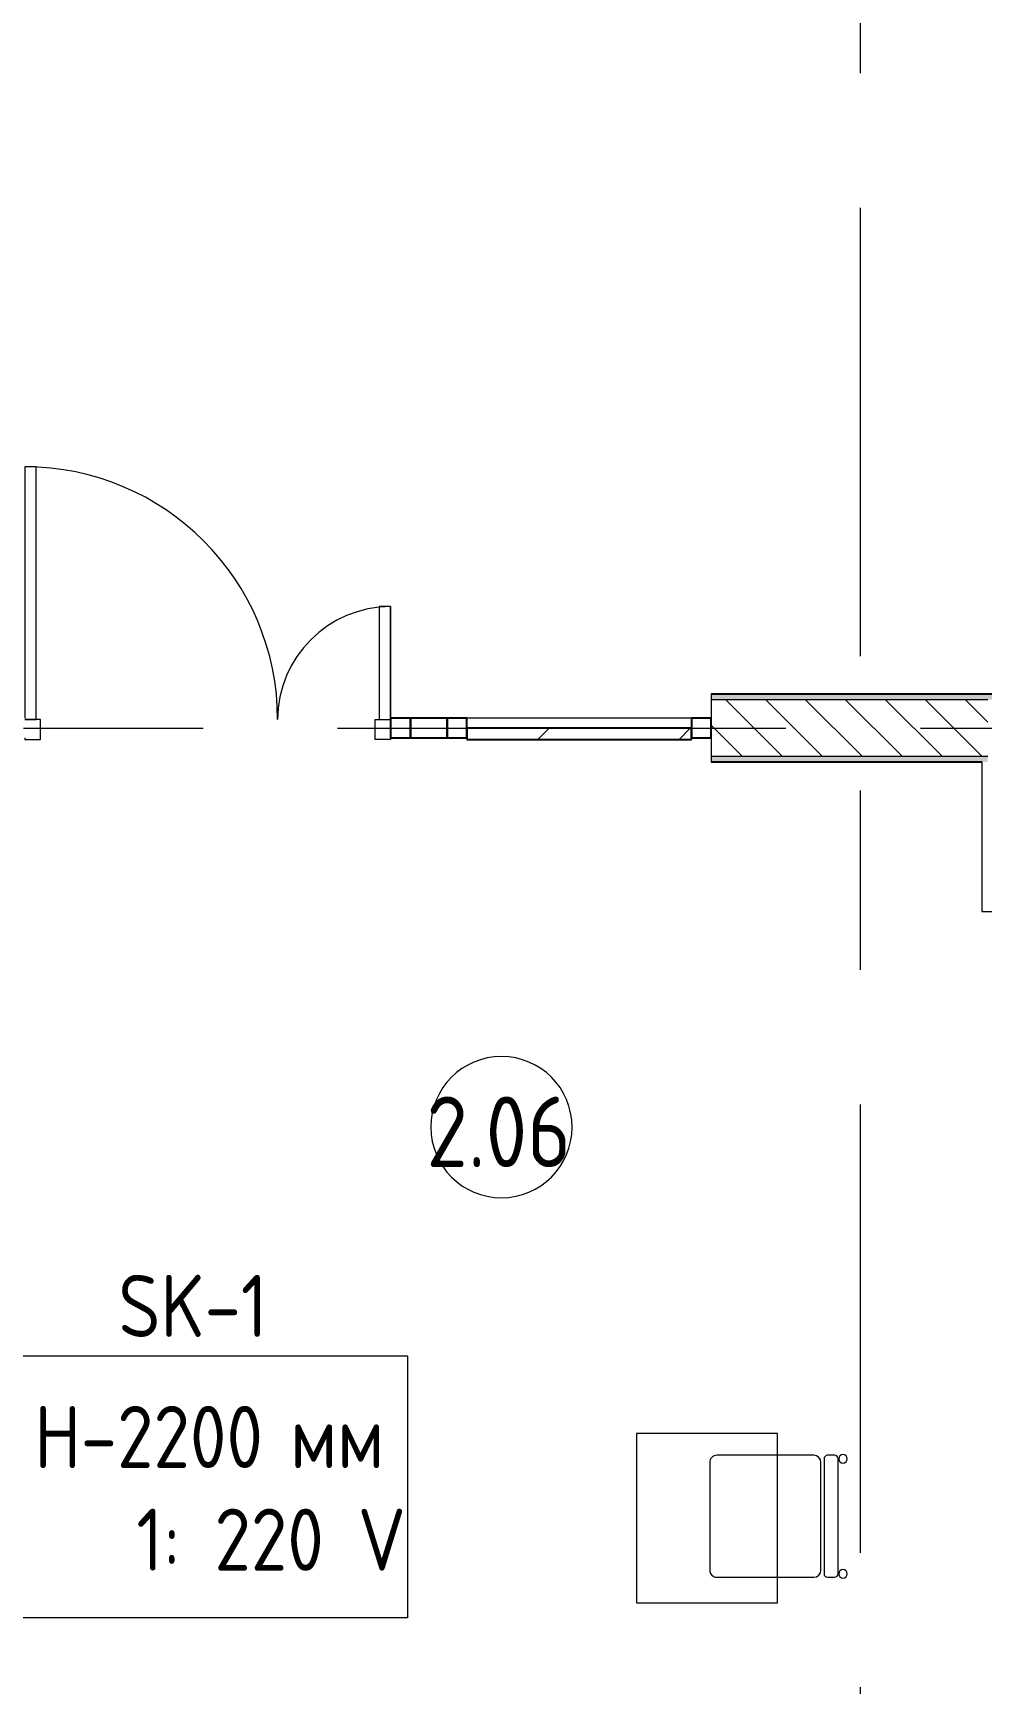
# Model space of a CAD drawing. Header units: millimetres. Extents: x 35147 to 231677, y -8553 to 29000.
# Drawn here: x 57530 to 60889, y 4415 to 10261 of the extents above; entities that cross this region are included whole.
import ezdxf

# ---------------------------------------------------------------- set-up
doc = ezdxf.new("R2010")
doc.units = ezdxf.units.MM
doc.linetypes.add('Осевая', pattern=[3175, 635, -476.25, 1587.5, -476.25])
for name, color, linetype, lineweight in [('A-AREA-IDEN', 7, 'Continuous', 9), ('A-DETL-GENF', 7, 'Continuous', 9), ('A-DOOR', 7, 'Continuous', 9), ('A-GLAZ-CURT', 7, 'Continuous', 9), ('A-GLAZ-CURT-1', 7, 'Continuous', 25), ('A-GLAZ-CWMG', 7, 'Continuous', 9), ('A-GLAZ-CWMG-1', 7, 'Continuous', 25), ('A-WALL', 7, 'Continuous', 9), ('E-ELEC-FIXT-IDEN', 7, 'Continuous', 9), ('I-WALL', 7, 'Continuous', 9), ('Оси-2', 7, 'Осевая', 9)]:
    doc.layers.add(name, color=color, linetype=linetype, lineweight=lineweight)
for name, color, linetype, lineweight, true_color in [('A-WALL-1', 7, 'Continuous', 9, 0x3c3c3c), ('A-WALL-FNSH-1', 7, 'Continuous', 9, 0x3c3c3c), ('I-FURN-1', 7, 'Continuous', 9, 0xf0f0f0)]:
    doc.layers.add(name, color=color, linetype=linetype, lineweight=lineweight, true_color=true_color)
doc.styles.add('GOST Common', font='GOST_Common.ttf', dxfattribs={"width": 0.9, "height": 220})
doc.styles.add('GOST Common_1', font='GOST_Common.ttf', dxfattribs={"width": 0.9, "height": 250})
pattern_1 = [(0, (0, 0), (121.92, 30.48), [10.058, -81.382, 10.058, -81.382, -487.68]), (0, (0, 0), (121.92, 30.48), [-182.88, 10.058, -172.822, 10.058, -81.382, -213.36]), (0, (0, 0), (121.92, 30.48), [-457.2, 10.058, -50.902, 10.058, -142.342]), (120, (45.72, 15.24), (-87.356454, 90.345817), [10.058, -81.382, 10.058, -81.382, -487.68]), (120, (45.72, 15.24), (-87.356454, 90.345817), [-182.88, 10.058, -172.822, 10.058, -81.382, -213.36]), (120, (45.72, 15.24), (-87.356454, 90.345817), [-457.2, 10.058, -50.902, 10.058, -142.342]), (240, (60.96, 76.2), (-34.563546, -120.825817), [10.058, -81.382, 10.058, -81.382, -487.68]), (240, (60.96, 76.2), (-34.563546, -120.825817), [-182.88, 10.058, -172.822, 10.058, -81.382, -213.36]), (240, (60.96, 76.2), (-34.563546, -120.825817), [-457.2, 10.058, -50.902, 10.058, -142.342])]

# ---------------------------------------------------------------- blocks, each defined once
blk = doc.blocks.new('Стол базовый прямоугольный - 1_7а-25476368-План размещения напольных электротехнических лючков и розеток 2 этажа в осях 12-23')
at = {"layer": 'I-FURN-1'}
for p, q in [((250, 300), (-250, 300)), ((-250, 300), (-250, -300)), ((250, -300), (250, 300)), ((-250, -300), (250, -300))]:
    blk.add_line(p, q, dxfattribs=at)
blk = doc.blocks.new('Стул Breuer - 1_9а-V122-План размещения напольных электротехнических лючков и розеток 2 этажа в осях 12-23')
at = {"layer": 'I-FURN-1'}
for p, q in [((190.5, 241.3), (-190.5, 241.3)), ((-215.9, 215.9), (-215.9, 1)), ((215.9, 1), (215.9, 215.9)), ((-215.9, 1), (-215.9, -127)), ((215.9, -127), (215.9, 1)), ((203.2, -163.5), (-203.2, -163.5)), ((-190.5, -152.4), (190.5, -152.4)), ((-215.9, -176.2), (-215.9, -200.8)), ((-203.2, -213.5), (203.2, -213.5)), ((215.9, -200.8), (215.9, -176.2))]:
    blk.add_line(p, q, dxfattribs=at)
for centre, radius, start, end in [((-190.5, 215.9), 25.4, 90, 150), ((190.5, 215.9), 25.4, 45, 90), ((190.5, 215.9), 25.4, 0, 45), ((-190.5, 215.9), 25.4, 150, 180), ((-190.5, -127), 25.4, 180, 270), ((-203.2, -176.2), 12.7, 90, 180), ((190.5, -127), 25.4, 270, 360), ((203.2, -176.2), 12.7, 360, 90), ((-203.5, -230.6), 15.1, 360, 180), ((-203.5, -230.6), 15.1, 180, 360), ((-203.2, -200.8), 12.7, 180, 270), ((203.7, -230.6), 15.1, 360, 180), ((203.7, -230.6), 15.1, 180, 360), ((203.2, -200.8), 12.7, 270, 360)]:
    blk.add_arc(centre, radius, start, end, dxfattribs=at)
blk = doc.blocks.new('Прямоугольный импост - 50 x 70 мм-31700031-План размещения напольных электротехнических лючков и розеток 2 этажа в осях 12-23')
at = {"layer": 'A-GLAZ-CWMG-1'}
for p, q in [((-70, 35), (0, 35)), ((-70, -35), (-70, 35)), ((0, 35), (0, -35)), ((0, -35), (-70, -35))]:
    blk.add_line(p, q, dxfattribs=at)
blk = doc.blocks.new('Дверь_Витражная_остекление_ - ДВН_ДАО_Главный вход_1200 в свету-31742133-План размещения напольных электротехнических лючков и розеток 2 этажа в осях 12-23')
at = {"layer": 'A-DETL-GENF'}
for p, q in [((-607.5, 925), (-647.5, 925)), ((-647.5, 925), (-647.5, 35)), ((-607.5, 30), (-607.5, 925)), ((647.5, 430), (607.5, 430)), ((607.5, 430), (607.5, 30)), ((647.5, 35), (647.5, 430)), ((-647.5, 30), (-607.5, 30)), ((-592.5, 30), (-647.5, 30)), ((-592.5, -40), (-592.5, 30)), ((592.5, -40), (592.5, 30)), ((592.5, 30), (647.5, 30)), ((607.5, 30), (647.5, 30)), ((-647.5, -35), (-647.5, -40)), ((-647.5, -40), (-592.5, -40)), ((647.5, -40), (592.5, -40)), ((647.5, -35), (647.5, -40))]:
    blk.add_line(p, q, dxfattribs=at)
at = {"layer": 'A-DOOR'}
for p, q in [((-647.5, 925), (-647.5, 35)), ((647.5, 430), (647.5, 35))]:
    blk.add_line(p, q, dxfattribs=at)
for centre, radius, start, end in [((-647.5, 30), 895, 360, 90), ((647.5, 30), 400, 90, 180)]:
    blk.add_arc(centre, radius, start, end, dxfattribs=at)
blk = doc.blocks.new('Системная панель - Стемалит - 40мм-32257327-План размещения напольных электротехнических лючков и розеток 2 этажа в осях 12-23')
at = {"layer": 'A-GLAZ-CURT-1'}
for p, q in [((65, 35), (-65, 35)), ((-65, 35), (-65, -35)), ((65, -35), (65, 35)), ((-65, -35), (65, -35))]:
    blk.add_line(p, q, dxfattribs=at)
blk = doc.blocks.new('Прямоугольный импост - 50 x 70 мм-31687886-План размещения напольных электротехнических лючков и розеток 2 этажа в осях 12-23')
at = {"layer": 'A-GLAZ-CWMG-1'}
for p, q in [((-35, 35), (35, 35)), ((-35, -35), (-35, 35)), ((35, 35), (35, -35)), ((35, -35), (-35, -35))]:
    blk.add_line(p, q, dxfattribs=at)
blk = doc.blocks.new('Системная панель - Стекло - 40мм-V236-План размещения напольных электротехнических лючков и розеток 2 этажа в осях 12-23')
at = {"layer": 'A-GLAZ-CURT'}
h = blk.add_hatch(dxfattribs=at)
h.set_pattern_fill('FP_63', color=256, style=0, pattern_type=2)
h.set_pattern_definition([(45, (-59563.5, -7700), (-282.8427, 282.8427), [200, -600]), (45, (-59763.5, -7800), (-282.8427, 282.8427), [600, -200]), (45, (-59363.5, -7900), (-282.8427, 282.8427), [200, -600])])
h.paths.add_polyline_path([(397.5, -40), (397.5, 0), (-397.5, 0), (-397.5, -40)])
at = {"layer": 'A-GLAZ-CURT-1'}
for p, q in [((397.5, 0), (-397.5, 0)), ((-397.5, 0), (-397.5, -40)), ((397.5, -40), (397.5, 0)), ((-397.5, -40), (397.5, -40))]:
    blk.add_line(p, q, dxfattribs=at)
blk = doc.blocks.new('Прямоугольный импост - 50 x 70 мм-31702100-План размещения напольных электротехнических лючков и розеток 2 этажа в осях 12-23')
at = {"layer": 'A-GLAZ-CWMG-1'}
for p, q in [((-35, 35), (35, 35)), ((-35, -35), (-35, 35)), ((35, 35), (35, -35)), ((35, -35), (-35, -35))]:
    blk.add_line(p, q, dxfattribs=at)
blk = doc.blocks.new('Прямоугольный импост - 50 x 70 мм-31720914-План размещения напольных электротехнических лючков и розеток 2 этажа в осях 12-23')
at = {"layer": 'A-GLAZ-CWMG'}
blk.add_line((41991, 7835), (41196, 7835), dxfattribs=at)
blk = doc.blocks.new('Марка_Помещения - Номер-25198446-План размещения напольных электротехнических лючков и розеток 2 этажа в осях 12-23')
at = {"layer": 'A-AREA-IDEN'}
for start, end in [(360, 180), (180, 360)]:
    blk.add_arc((0, 0), 2.5, start, end, dxfattribs=at)

msp = doc.modelspace()

# ---------------------------------------------------------------- hatches: boundary and pattern name
at = {"layer": 'I-WALL'}
h = msp.add_hatch(dxfattribs=at)
h.set_pattern_fill('FP_58', color=256, style=0, pattern_type=2)
h.set_pattern_definition(pattern_1)
h.paths.add_polyline_path([(74750, 7900), (74750, 7920), (73705, 7920), (73705, 7908), (73760, 7908), (73760, 7900), (74669.4, 7900)])
h.paths.add_polyline_path([(71765, 7900), (72250, 7900), (72250, 7908), (72305, 7908), (72305, 7920), (71735, 7920), (71735, 7908), (71765, 7908), (71765, 7901.7)])
h.paths.add_polyline_path([(70302.2, 7900), (70605, 7900), (70605, 7908), (70635, 7908), (70635, 7920), (69360.5, 7920), (69360.5, 7908), (69390.5, 7908), (69390.5, 7900)])
h.paths.add_polyline_path([(68230.5, 7900), (68230.5, 7908), (68260.5, 7908), (68260.5, 7920), (67055, 7920), (67055, 7908), (67085, 7908), (67085, 7900), (67390.8, 7900)])
h.paths.add_polyline_path([(65925, 7900), (65925, 7908), (65955, 7908), (65955, 7920), (59931, 7920), (59931, 7900), (65910, 7900)])
h.paths.add_polyline_path([(57431, 7900), (57431, 7920), (50930, 7920), (50930, 7900), (56910, 7900)])
h.paths.add_polyline_path([(48430, 7900), (48430, 7920), (42061, 7920), (42061, 7900), (47910, 7900)])
h.paths.add_polyline_path([(39561, 7900), (39561, 7920), (38742.7, 7920), (38742.7, 7900), (39040, 7900)])
h = msp.add_hatch(dxfattribs=at)
h.set_pattern_fill('FP_19', color=256, style=0, pattern_type=2)
h.set_pattern_definition([(135, (0, 0), (-70.71068, -70.71068), [])])
h.paths.add_polyline_path([(60910, 7700), (60910, 7900), (59931, 7900), (59931, 7700)])
h.paths.add_polyline_path([(57431, 7700), (57431, 7900), (56910, 7900), (56910, 7700)])
h = msp.add_hatch(dxfattribs=at)
h.set_pattern_fill('FP_58', color=256, style=0, pattern_type=2)
h.set_pattern_definition(pattern_1)
h.paths.add_polyline_path([(60890, 7680), (60910, 7680), (60910, 7700), (59931, 7700), (59931, 7680), (60889, 7680)])
h.paths.add_polyline_path([(57431, 7680), (57431, 7700), (56910, 7700), (56910, 7680), (56931, 7680)])

# ---------------------------------------------------------------- linework, layer by layer
at = {"layer": 'A-WALL'}
for p, q in [((59931, 7920), (65280, 7920)), ((59931, 7700), (60910, 7700)), ((60889, 7679), (60889, 7680))]:
    msp.add_line(p, q, dxfattribs=at)
at = {"layer": 'A-WALL-1'}
for p, q in [((59931, 7920), (59931, 7680)), ((60910, 7900), (59931, 7900)), ((60889, 7680), (60890, 7680))]:
    msp.add_line(p, q, dxfattribs=at)
at = {"layer": 'A-WALL-FNSH-1'}
for p, q in [((65955, 7921), (59931, 7921)), ((59931, 7921), (59931, 7920)), ((60889, 7680), (59931, 7680)), ((59931, 7680), (59931, 7679)), ((59931, 7679), (60889, 7679)), ((60889, 7679), (60889, 7150.4)), ((60889, 7150.4), (62210, 7150.4))]:
    msp.add_line(p, q, dxfattribs=at)
at = {"layer": 'E-ELEC-FIXT-IDEN', "flags": 128}
msp.add_lwpolyline([(57435.4, 5577.3), (58855.8, 5577.3), (58855.8, 4649.3), (57435.4, 4649.3)], close=True, dxfattribs=at)
at = {"layer": 'Оси-2'}
for p, q in [((60460, 593.7), (60460, 24898.1)), ((38446.8, 7800), (82200, 7800))]:
    msp.add_line(p, q, dxfattribs=at)

# ---------------------------------------------------------------- block references
at = {"layer": 'A-AREA-IDEN', "xscale": 99.99999999999993, "yscale": 99.99999999999993, "zscale": 99.99999999999993}
msp.add_blockref('Марка_Помещения - Номер-25198446-План размещения напольных электротехнических лючков и розеток 2 этажа в осях 12-23', (59188.4, 6386.8), dxfattribs=at)
at = {"layer": 'A-DOOR'}
msp.add_blockref('Дверь_Витражная_остекление_ - ДВН_ДАО_Главный вход_1200 в свету-31742133-План размещения напольных электротехнических лючков и розеток 2 этажа в осях 12-23', (58148.5, 7800), dxfattribs=at)
at = {"layer": 'A-GLAZ-CURT'}
for name, p in [('Системная панель - Стемалит - 40мм-32257327-План размещения напольных электротехнических лючков и розеток 2 этажа в осях 12-23', (58931, 7800)), ('Системная панель - Стекло - 40мм-V236-План размещения напольных электротехнических лючков и розеток 2 этажа в осях 12-23', (59463.5, 7800))]:
    msp.add_blockref(name, p, dxfattribs=at)
at = {"layer": 'A-GLAZ-CWMG', "extrusion": (0, 0, -1), "rotation": 180}
for name, p in [('Прямоугольный импост - 50 x 70 мм-31687886-План размещения напольных электротехнических лючков и розеток 2 этажа в осях 12-23', (-58831, 7800)), ('Прямоугольный импост - 50 x 70 мм-31702100-План размещения напольных электротехнических лючков и розеток 2 этажа в осях 12-23', (-59031, 7800)), ('Прямоугольный импост - 50 x 70 мм-31700031-План размещения напольных электротехнических лючков и розеток 2 этажа в осях 12-23', (-59931, 7800))]:
    msp.add_blockref(name, p, dxfattribs=at)
at = {"layer": 'A-GLAZ-CWMG'}
msp.add_blockref('Прямоугольный импост - 50 x 70 мм-31720914-План размещения напольных электротехнических лючков и розеток 2 этажа в осях 12-23', (17870, 0), dxfattribs=at)
at = {"layer": 'I-FURN-1'}
msp.add_blockref('Стол базовый прямоугольный - 1_7а-25476368-План размещения напольных электротехнических лючков и розеток 2 этажа в осях 12-23', (59915.9, 5002.5), dxfattribs=at)
at = {"layer": 'I-FURN-1', "rotation": 89.99999999999959}
msp.add_blockref('Стул Breuer - 1_9а-V122-План размещения напольных электротехнических лючков и розеток 2 этажа в осях 12-23', (60166.9, 5008.8), dxfattribs=at)

# ---------------------------------------------------------------- texts
at = {"layer": 'A-AREA-IDEN', "insert": (58922.7, 6495.3), "char_height": 250, "width": 663.797, "attachment_point": 1, "style": 'GOST Common_1'}
msp.add_mtext('2.06', dxfattribs=at)
at = {"layer": 'E-ELEC-FIXT-IDEN', "char_height": 220, "attachment_point": 1, "style": 'GOST Common'}
for s, insert, width in [('SK-1', (57832, 5863.7), 656.582), ('H-2200 ', (57535.4, 5399.7), 1096.708), ('мм', (58440.3, 5399.7), 375.19), ('   1: 220 V', (57535.4, 5035.9), 1291.519)]:
    msp.add_mtext(s, dxfattribs=dict(at, insert=insert, width=width))

doc.saveas('drawing.dxf')
